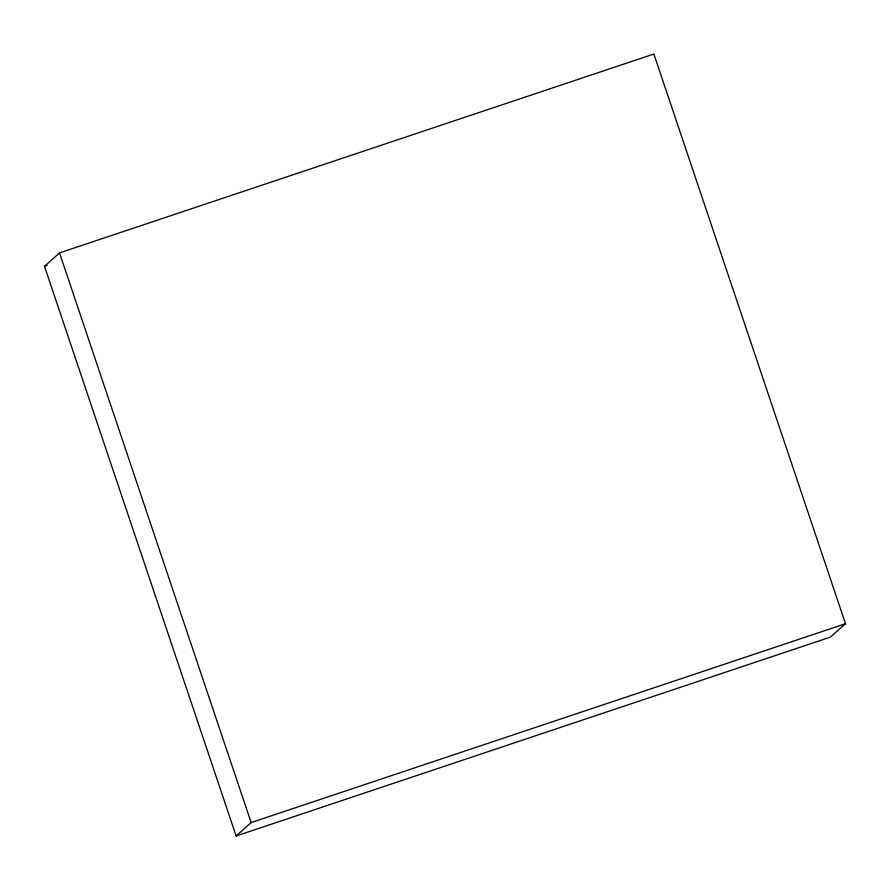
<?xml version="1.0" encoding="UTF-8"?>
<svg xmlns="http://www.w3.org/2000/svg" width="890" height="890" viewBox="0 0 890 890"><rect width="100%" height="100%" fill="white"/><g stroke="black" fill="none" stroke-linecap="round" stroke-linejoin="round"><path stroke-width="1.33" d="M44.5 266.288L59.519 252.905L653.872 54.034L845.5 623.712L830.481 637.095L236.128 835.966L44.5 266.288L47.137 265.409M236.128 835.966L251.147 822.582L845.5 623.712M59.519 252.905L251.147 822.582"/></g></svg>
